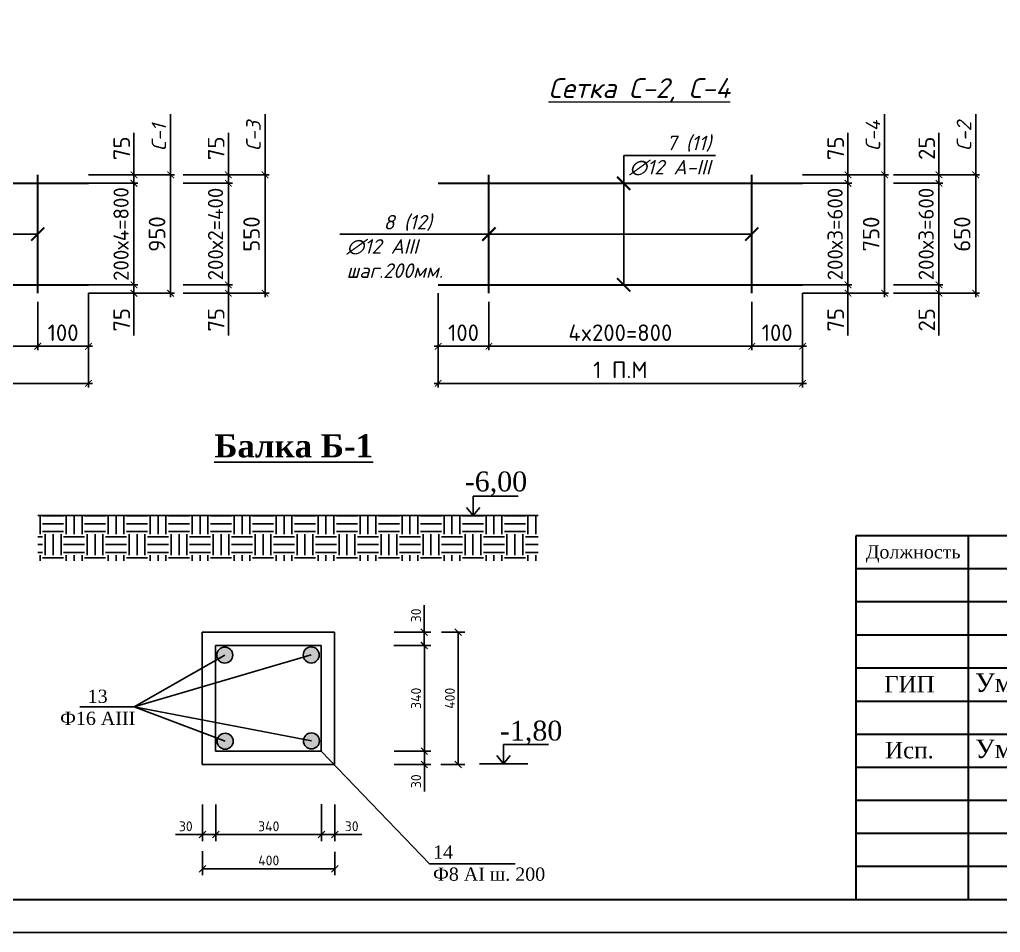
# Model space of a CAD drawing. Header units: millimetres. Extents: x 572274 to 2241483, y -888675 to -304135.
# Drawn here: x 1105288 to 1120126, y -645007 to -631195 of the extents above; entities that cross this region are included whole.
import ezdxf

# ---------------------------------------------------------------- set-up
doc = ezdxf.new("R2010")
doc.units = ezdxf.units.MM
for name, color, linetype, lineweight in [('Линия', 7, 'Continuous', 0), ('план', 7, 'Continuous', 40), ('Размер', 150, 'Continuous', 5), ('Размерные линии', 5, 'Continuous', 9)]:
    doc.layers.add(name, color=color, linetype=linetype, lineweight=lineweight)
doc.styles.add('GOST 2.304', font='CS_Gost2304.shx')
doc.styles.get("Standard").update_dxf_attribs({"font": 'isocpeur.ttf'})
doc.styles.add('TNRoman', font='timesbd.ttf')
doc.styles.add('WMF-Times New Roman0', font='times.ttf')
doc.styles.add('стиль1', font='isocpeui.ttf', dxfattribs={"height": 300})
doc.dimstyles.new('111', dxfattribs={"dimtxt": 150, "dimasz": 100, "dimexe": 100, "dimexo": 50, "dimgap": 50, "dimtad": 1, "dimdec": 0, "dimtxsty": 'Standard', "dimblk": 'OBLIQUE', "dimcen": 100, "dimadec": 0, "dimazin": 0, "dimtfac": 1, "dimtdec": 0, "dimtmove": 0, "dimatfit": 3, "dimldrblk": 'OBLIQUE', "dimfxl": 1.25, "dimarcsym": 0})
doc.dimstyles.new('Copy(2) of ISO-25', dxfattribs={"dimtxt": 300, "dimasz": 180, "dimexe": 60, "dimexo": 0, "dimgap": 80, "dimtad": 1, "dimtxsty": 'Standard', "dimblk": 'ARCHTICK', "dimcen": 150, "dimdle": 60, "dimazin": 0, "dimtfac": 1, "dimtmove": 0, "dimatfit": 3, "dimfxl": 60, "dimarcsym": 0})
doc.dimstyles.new('SPDS$7', dxfattribs={"dimtxt": 2.5, "dimasz": 1, "dimexe": 0.18, "dimexo": 0.0625, "dimtad": 1, "dimtoh": 1, "dimdec": 0, "dimrnd": 0.001, "dimzin": 0, "dimdsep": 46, "dimtxsty": 'GOST 2.304', "dimcen": 0.09, "dimadec": 0, "dimazin": 0, "dimtfac": 1, "dimtdec": 4, "dimtofl": 0, "dimtmove": 0, "dimatfit": 3, "dimldrblk": 'DOT', "dimfxl": 1, "dimtolj": 1, "dimtzin": 0, "dimarcsym": 0})

# ---------------------------------------------------------------- blocks, each defined once
blk = doc.blocks.new('12')
at = {"color": 5, "lineweight": 30}
for p, q in [((4038680, 3054550), (4038680, 3049050)), ((4038680, 3054550), (4038680, 3049050)), ((4038680, 3054550), (4038680, 3049050)), ((4057180, 3054550), (4038680, 3054550)), ((4057180, 3054550), (4038680, 3054550)), ((4057180, 3054550), (4038680, 3054550)), ((4040380, 3054550), (4040380, 3049050)), ((4040380, 3054550), (4040380, 3049050)), ((4045180, 3054050), (4038680, 3054050)), ((4045180, 3053550), (4038680, 3053550)), ((4057180, 3053050), (4038680, 3053050)), ((4045180, 3052550), (4038680, 3052550)), ((4038680, 3052050), (4057180, 3052050)), ((4038680, 3051550), (4045180, 3051550)), ((4038680, 3051050), (4045180, 3051050)), ((4038680, 3050550), (4057180, 3050550)), ((4038680, 3050050), (4045180, 3050050)), ((4038680, 3049550), (4045180, 3049550)), ((4038680, 3049050), (4057180, 3049050))]:
    blk.add_line(p, q, dxfattribs=at)
blk = doc.blocks.new('_ArchTick')
at = {"color": 0, "linetype": 'ByBlock', "const_width": 0.15}
blk.add_lwpolyline([(-0.5, -0.5), (0.5, 0.5)], dxfattribs=at)
blk = doc.blocks.new('*D366')
at = {"layer": 'Defpoints', "color": 0, "lineweight": 25, "transparency": 16777216}
for p in [(1101586, -635464), (1105562, -635464), (1105562, -636138)]:
    blk.add_point(p, dxfattribs=at)
at = {"layer": 'Размер', "color": 0, "lineweight": -2, "transparency": 16777216}
for p, q in [((1101586, -635464), (1101586, -636198)), ((1105562, -635464), (1105562, -636198)), ((1101526, -636138), (1105622, -636138))]:
    blk.add_line(p, q, dxfattribs=at)
at = {"layer": 'Размер', "color": 0, "lineweight": -2, "transparency": 16777216, "xscale": 100, "yscale": 100, "zscale": 100, "rotation": 180}
blk.add_blockref('_ArchTick', (1101586, -636138), dxfattribs=at)
at = {"layer": 'Размер', "color": 0, "lineweight": -2, "transparency": 16777216, "xscale": 100, "yscale": 100, "zscale": 100}
blk.add_blockref('_ArchTick', (1105562, -636138), dxfattribs=at)
at = {"layer": 'Размер', "color": 0, "transparency": 16777216, "insert": (1103574, -635933), "char_height": 250, "attachment_point": 5}
blk.add_mtext('4x200=800', dxfattribs=at)
blk = doc.blocks.new('*D367')
at = {"layer": 'Defpoints', "color": 0, "lineweight": 25, "transparency": 16777216}
for p in [(1106330, -635336), (1105562, -635464), (1106330, -636138)]:
    blk.add_point(p, dxfattribs=at)
at = {"layer": 'Размер', "color": 0, "lineweight": -2, "transparency": 16777216}
for p, q in [((1106330, -635336), (1106330, -636198)), ((1105562, -635464), (1105562, -636198)), ((1105502, -636138), (1106390, -636138))]:
    blk.add_line(p, q, dxfattribs=at)
at = {"layer": 'Размер', "color": 0, "lineweight": -2, "transparency": 16777216, "xscale": 100, "yscale": 100, "zscale": 100, "rotation": 180}
blk.add_blockref('_ArchTick', (1105562, -636138), dxfattribs=at)
at = {"layer": 'Размер', "color": 0, "lineweight": -2, "transparency": 16777216, "xscale": 100, "yscale": 100, "zscale": 100}
blk.add_blockref('_ArchTick', (1106330, -636138), dxfattribs=at)
at = {"layer": 'Размер', "color": 0, "transparency": 16777216, "insert": (1105946, -635933), "char_height": 250, "attachment_point": 5}
blk.add_mtext('100', dxfattribs=at)
blk = doc.blocks.new('*D368')
at = {"layer": 'Defpoints', "color": 0, "lineweight": 25, "transparency": 16777216}
for p in [(1100818, -636138), (1106330, -636138), (1106330, -636700)]:
    blk.add_point(p, dxfattribs=at)
at = {"layer": 'Размер', "color": 0, "lineweight": -2, "transparency": 16777216}
for p, q in [((1100818, -636138), (1100818, -636760)), ((1106330, -636138), (1106330, -636760)), ((1100758, -636700), (1106390, -636700))]:
    blk.add_line(p, q, dxfattribs=at)
at = {"layer": 'Размер', "color": 0, "lineweight": -2, "transparency": 16777216, "xscale": 100, "yscale": 100, "zscale": 100, "rotation": 180}
blk.add_blockref('_ArchTick', (1100818, -636700), dxfattribs=at)
at = {"layer": 'Размер', "color": 0, "lineweight": -2, "transparency": 16777216, "xscale": 100, "yscale": 100, "zscale": 100}
blk.add_blockref('_ArchTick', (1106330, -636700), dxfattribs=at)
at = {"layer": 'Размер', "color": 0, "transparency": 16777216, "insert": (1103574, -636495), "char_height": 250, "attachment_point": 5}
blk.add_mtext('1 П.М ', dxfattribs=at)
blk = doc.blocks.new('*D369')
at = {"layer": 'Defpoints', "color": 0, "lineweight": 25, "transparency": 16777216}
for p in [(1106330, -635208), (1106330, -635336), (1107018, -635208)]:
    blk.add_point(p, dxfattribs=at)
at = {"layer": 'Размер', "color": 0, "lineweight": -2, "transparency": 16777216}
for p, q in [((1107018, -635396), (1107018, -635148)), ((1106330, -635208), (1107078, -635208)), ((1106330, -635336), (1107078, -635336)), ((1107018, -635973), (1107018, -635336))]:
    blk.add_line(p, q, dxfattribs=at)
at = {"layer": 'Размер', "color": 0, "lineweight": -2, "transparency": 16777216, "xscale": 100, "yscale": 100, "zscale": 100}
for p, rotation in [((1107018, -635208), 90), ((1107018, -635336), 270)]:
    blk.add_blockref('_ArchTick', p, dxfattribs=dict(at, rotation=rotation))
at = {"layer": 'Размер', "color": 0, "transparency": 16777216, "insert": (1106833, -635738), "char_height": 250, "attachment_point": 5, "rotation": 90}
blk.add_mtext('75', dxfattribs=at)
blk = doc.blocks.new('*D370')
at = {"layer": 'Defpoints', "color": 0, "lineweight": 25, "transparency": 16777216}
for p in [(1106330, -633672), (1107018, -633672), (1106330, -635208)]:
    blk.add_point(p, dxfattribs=at)
at = {"layer": 'Размер', "color": 0, "lineweight": -2, "transparency": 16777216}
for p, q in [((1106330, -633672), (1107078, -633672)), ((1107018, -635268), (1107018, -633612)), ((1106330, -635208), (1107078, -635208))]:
    blk.add_line(p, q, dxfattribs=at)
at = {"layer": 'Размер', "color": 0, "lineweight": -2, "transparency": 16777216, "xscale": 100, "yscale": 100, "zscale": 100}
for p, rotation in [((1107018, -633672), 90), ((1107018, -635208), 270)]:
    blk.add_blockref('_ArchTick', p, dxfattribs=dict(at, rotation=rotation))
at = {"layer": 'Размер', "color": 0, "transparency": 16777216, "insert": (1106823, -634440), "char_height": 250, "attachment_point": 5, "rotation": 90}
blk.add_mtext('{\\H0.92x;200х4=800}', dxfattribs=at)
blk = doc.blocks.new('*D371')
at = {"layer": 'Defpoints', "color": 0, "lineweight": 25, "transparency": 16777216}
for p in [(1107018, -633544), (1107018, -635336), (1107572, -635336)]:
    blk.add_point(p, dxfattribs=at)
at = {"layer": 'Размер', "color": 0, "lineweight": -2, "transparency": 16777216}
for p, q in [((1107018, -633544), (1107632, -633544)), ((1107572, -633484), (1107572, -635396)), ((1107018, -635336), (1107632, -635336))]:
    blk.add_line(p, q, dxfattribs=at)
at = {"layer": 'Размер', "color": 0, "lineweight": -2, "transparency": 16777216, "xscale": 100, "yscale": 100, "zscale": 100}
for p, rotation in [((1107572, -633544), 90), ((1107572, -635336), 270)]:
    blk.add_blockref('_ArchTick', p, dxfattribs=dict(at, rotation=rotation))
at = {"layer": 'Размер', "color": 0, "transparency": 16777216, "insert": (1107367, -634440), "char_height": 250, "attachment_point": 5, "rotation": 90}
blk.add_mtext('950', dxfattribs=at)
blk = doc.blocks.new('*D414')
at = {"layer": 'Defpoints', "color": 0, "lineweight": 25, "transparency": 16777216}
for p in [(1106330, -633544), (1106330, -633672), (1107018, -633672)]:
    blk.add_point(p, dxfattribs=at)
at = {"layer": 'Размер', "color": 0, "lineweight": -2, "transparency": 16777216}
for p, q in [((1107018, -632907), (1107018, -633544)), ((1106330, -633544), (1107078, -633544)), ((1107018, -633484), (1107018, -633732)), ((1106330, -633672), (1107078, -633672))]:
    blk.add_line(p, q, dxfattribs=at)
at = {"layer": 'Размер', "color": 0, "lineweight": -2, "transparency": 16777216, "xscale": 100, "yscale": 100, "zscale": 100}
for p, rotation in [((1107018, -633544), 90), ((1107018, -633672), 270)]:
    blk.add_blockref('_ArchTick', p, dxfattribs=dict(at, rotation=rotation))
at = {"layer": 'Размер', "color": 0, "transparency": 16777216, "insert": (1106833, -633142), "char_height": 250, "attachment_point": 5, "rotation": 90}
blk.add_mtext('75', dxfattribs=at)
blk = doc.blocks.new('*D415')
at = {"layer": 'Defpoints', "color": 0, "lineweight": 25, "transparency": 16777216}
for p in [(1111620, -635336), (1112388, -635464), (1112388, -636138)]:
    blk.add_point(p, dxfattribs=at)
at = {"layer": 'Размер', "color": 0, "lineweight": -2, "transparency": 16777216}
for p, q in [((1111620, -635336), (1111620, -636198)), ((1112388, -635464), (1112388, -636198)), ((1111560, -636138), (1112448, -636138))]:
    blk.add_line(p, q, dxfattribs=at)
at = {"layer": 'Размер', "color": 0, "lineweight": -2, "transparency": 16777216, "xscale": 100, "yscale": 100, "zscale": 100, "rotation": 180}
blk.add_blockref('_ArchTick', (1111620, -636138), dxfattribs=at)
at = {"layer": 'Размер', "color": 0, "lineweight": -2, "transparency": 16777216, "xscale": 100, "yscale": 100, "zscale": 100}
blk.add_blockref('_ArchTick', (1112388, -636138), dxfattribs=at)
at = {"layer": 'Размер', "color": 0, "transparency": 16777216, "insert": (1112004, -635933), "char_height": 250, "attachment_point": 5}
blk.add_mtext('100', dxfattribs=at)
blk = doc.blocks.new('*D416')
at = {"layer": 'Defpoints', "color": 0, "lineweight": 25, "transparency": 16777216}
for p in [(1112388, -635464), (1116365, -635464), (1116365, -636138)]:
    blk.add_point(p, dxfattribs=at)
at = {"layer": 'Размер', "color": 0, "lineweight": -2, "transparency": 16777216}
for p, q in [((1112388, -635464), (1112388, -636198)), ((1116365, -635464), (1116365, -636198)), ((1112328, -636138), (1116425, -636138))]:
    blk.add_line(p, q, dxfattribs=at)
at = {"layer": 'Размер', "color": 0, "lineweight": -2, "transparency": 16777216, "xscale": 100, "yscale": 100, "zscale": 100, "rotation": 180}
blk.add_blockref('_ArchTick', (1112388, -636138), dxfattribs=at)
at = {"layer": 'Размер', "color": 0, "lineweight": -2, "transparency": 16777216, "xscale": 100, "yscale": 100, "zscale": 100}
blk.add_blockref('_ArchTick', (1116365, -636138), dxfattribs=at)
at = {"layer": 'Размер', "color": 0, "transparency": 16777216, "insert": (1114376, -635933), "char_height": 250, "attachment_point": 5}
blk.add_mtext('4x200=800', dxfattribs=at)
blk = doc.blocks.new('*D417')
at = {"layer": 'Defpoints', "color": 0, "lineweight": 25, "transparency": 16777216}
for p in [(1111620, -636138), (1117133, -636138), (1117133, -636700)]:
    blk.add_point(p, dxfattribs=at)
at = {"layer": 'Размер', "color": 0, "lineweight": -2, "transparency": 16777216}
for p, q in [((1111620, -636138), (1111620, -636760)), ((1117133, -636138), (1117133, -636760)), ((1111560, -636700), (1117193, -636700))]:
    blk.add_line(p, q, dxfattribs=at)
at = {"layer": 'Размер', "color": 0, "lineweight": -2, "transparency": 16777216, "xscale": 100, "yscale": 100, "zscale": 100, "rotation": 180}
blk.add_blockref('_ArchTick', (1111620, -636700), dxfattribs=at)
at = {"layer": 'Размер', "color": 0, "lineweight": -2, "transparency": 16777216, "xscale": 100, "yscale": 100, "zscale": 100}
blk.add_blockref('_ArchTick', (1117133, -636700), dxfattribs=at)
at = {"layer": 'Размер', "color": 0, "transparency": 16777216, "insert": (1114376, -636495), "char_height": 250, "attachment_point": 5}
blk.add_mtext('1 П.М ', dxfattribs=at)
blk = doc.blocks.new('*D418')
at = {"layer": 'Defpoints', "color": 0, "lineweight": 25, "transparency": 16777216}
for p in [(1117133, -635208), (1117133, -635336), (1117820, -635208)]:
    blk.add_point(p, dxfattribs=at)
at = {"layer": 'Размер', "color": 0, "lineweight": -2, "transparency": 16777216}
for p, q in [((1117820, -635396), (1117820, -635148)), ((1117133, -635208), (1117880, -635208)), ((1117133, -635336), (1117880, -635336)), ((1117820, -635973), (1117820, -635336))]:
    blk.add_line(p, q, dxfattribs=at)
at = {"layer": 'Размер', "color": 0, "lineweight": -2, "transparency": 16777216, "xscale": 100, "yscale": 100, "zscale": 100}
for p, rotation in [((1117820, -635208), 90), ((1117820, -635336), 270)]:
    blk.add_blockref('_ArchTick', p, dxfattribs=dict(at, rotation=rotation))
at = {"layer": 'Размер', "color": 0, "transparency": 16777216, "insert": (1117635, -635738), "char_height": 250, "attachment_point": 5, "rotation": 90}
blk.add_mtext('75', dxfattribs=at)
blk = doc.blocks.new('*D419')
at = {"layer": 'Defpoints', "color": 0, "lineweight": 25, "transparency": 16777216}
for p in [(1117261, -633672), (1117820, -633672), (1117261, -635208)]:
    blk.add_point(p, dxfattribs=at)
at = {"layer": 'Размер', "color": 0, "lineweight": -2, "transparency": 16777216}
for p, q in [((1117261, -633672), (1117880, -633672)), ((1117820, -635268), (1117820, -633612)), ((1117261, -635208), (1117880, -635208))]:
    blk.add_line(p, q, dxfattribs=at)
at = {"layer": 'Размер', "color": 0, "lineweight": -2, "transparency": 16777216, "xscale": 100, "yscale": 100, "zscale": 100}
for p, rotation in [((1117820, -633672), 90), ((1117820, -635208), 270)]:
    blk.add_blockref('_ArchTick', p, dxfattribs=dict(at, rotation=rotation))
at = {"layer": 'Размер', "color": 0, "transparency": 16777216, "insert": (1117625, -634440), "char_height": 250, "attachment_point": 5, "rotation": 90}
blk.add_mtext('{\\H0.92x;200х3=600}', dxfattribs=at)
blk = doc.blocks.new('*D420')
at = {"layer": 'Defpoints', "color": 0, "lineweight": 25, "transparency": 16777216}
for p in [(1117820, -633544), (1117820, -635336), (1118375, -635336)]:
    blk.add_point(p, dxfattribs=at)
at = {"layer": 'Размер', "color": 0, "lineweight": -2, "transparency": 16777216}
for p, q in [((1117820, -633544), (1118435, -633544)), ((1118375, -633484), (1118375, -635396)), ((1117820, -635336), (1118435, -635336))]:
    blk.add_line(p, q, dxfattribs=at)
at = {"layer": 'Размер', "color": 0, "lineweight": -2, "transparency": 16777216, "xscale": 100, "yscale": 100, "zscale": 100}
for p, rotation in [((1118375, -633544), 90), ((1118375, -635336), 270)]:
    blk.add_blockref('_ArchTick', p, dxfattribs=dict(at, rotation=rotation))
at = {"layer": 'Размер', "color": 0, "transparency": 16777216, "insert": (1118170, -634440), "char_height": 250, "attachment_point": 5, "rotation": 90}
blk.add_mtext('750', dxfattribs=at)
blk = doc.blocks.new('*D421')
at = {"layer": 'Defpoints', "color": 0, "lineweight": 25, "transparency": 16777216}
for p in [(1117133, -633544), (1117133, -633672), (1117820, -633672)]:
    blk.add_point(p, dxfattribs=at)
at = {"layer": 'Размер', "color": 0, "lineweight": -2, "transparency": 16777216}
for p, q in [((1117820, -632907), (1117820, -633544)), ((1117133, -633544), (1117880, -633544)), ((1117820, -633484), (1117820, -633732)), ((1117133, -633672), (1117880, -633672))]:
    blk.add_line(p, q, dxfattribs=at)
at = {"layer": 'Размер', "color": 0, "lineweight": -2, "transparency": 16777216, "xscale": 100, "yscale": 100, "zscale": 100}
for p, rotation in [((1117820, -633544), 90), ((1117820, -633672), 270)]:
    blk.add_blockref('_ArchTick', p, dxfattribs=dict(at, rotation=rotation))
at = {"layer": 'Размер', "color": 0, "transparency": 16777216, "insert": (1117635, -633142), "char_height": 250, "attachment_point": 5, "rotation": 90}
blk.add_mtext('75', dxfattribs=at)
blk = doc.blocks.new('*D436')
at = {"layer": 'Defpoints', "color": 0, "lineweight": 25, "transparency": 16777216}
for p in [(1117133, -635336), (1116365, -635464), (1116365, -636138)]:
    blk.add_point(p, dxfattribs=at)
at = {"layer": 'Размер', "color": 0, "lineweight": -2, "transparency": 16777216}
for p, q in [((1117133, -635336), (1117133, -636198)), ((1116365, -635464), (1116365, -636198)), ((1117193, -636138), (1116305, -636138))]:
    blk.add_line(p, q, dxfattribs=at)
at = {"layer": 'Размер', "color": 0, "lineweight": -2, "transparency": 16777216, "xscale": 100, "yscale": 100, "zscale": 100, "rotation": 180}
blk.add_blockref('_ArchTick', (1116365, -636138), dxfattribs=at)
at = {"layer": 'Размер', "color": 0, "lineweight": -2, "transparency": 16777216, "xscale": 100, "yscale": 100, "zscale": 100}
blk.add_blockref('_ArchTick', (1117133, -636138), dxfattribs=at)
at = {"layer": 'Размер', "color": 0, "transparency": 16777216, "insert": (1116749, -635933), "char_height": 250, "attachment_point": 5}
blk.add_mtext('100', dxfattribs=at)
blk = doc.blocks.new('*D953')
at = {"layer": 'Defpoints', "color": 0, "lineweight": 25, "transparency": 16777216}
for p in [(1107760, -635208), (1107760, -635336), (1108447, -635208)]:
    blk.add_point(p, dxfattribs=at)
at = {"layer": 'Размер', "color": 0, "lineweight": -2, "transparency": 16777216}
for p, q in [((1108447, -635396), (1108447, -635148)), ((1107760, -635208), (1108507, -635208)), ((1107760, -635336), (1108507, -635336)), ((1108447, -635973), (1108447, -635336))]:
    blk.add_line(p, q, dxfattribs=at)
at = {"layer": 'Размер', "color": 0, "lineweight": -2, "transparency": 16777216, "xscale": 100, "yscale": 100, "zscale": 100}
for p, rotation in [((1108447, -635208), 90), ((1108447, -635336), 270)]:
    blk.add_blockref('_ArchTick', p, dxfattribs=dict(at, rotation=rotation))
at = {"layer": 'Размер', "color": 0, "transparency": 16777216, "insert": (1108262, -635738), "char_height": 250, "attachment_point": 5, "rotation": 90}
blk.add_mtext('75', dxfattribs=at)
blk = doc.blocks.new('*D954')
at = {"layer": 'Defpoints', "color": 0, "lineweight": 25, "transparency": 16777216}
for p in [(1107760, -633672), (1108447, -633672), (1107760, -635208)]:
    blk.add_point(p, dxfattribs=at)
at = {"layer": 'Размер', "color": 0, "lineweight": -2, "transparency": 16777216}
for p, q in [((1107760, -633672), (1108507, -633672)), ((1108447, -635268), (1108447, -633612)), ((1107760, -635208), (1108507, -635208))]:
    blk.add_line(p, q, dxfattribs=at)
at = {"layer": 'Размер', "color": 0, "lineweight": -2, "transparency": 16777216, "xscale": 100, "yscale": 100, "zscale": 100}
for p, rotation in [((1108447, -633672), 90), ((1108447, -635208), 270)]:
    blk.add_blockref('_ArchTick', p, dxfattribs=dict(at, rotation=rotation))
at = {"layer": 'Размер', "color": 0, "transparency": 16777216, "insert": (1108252, -634440), "char_height": 250, "attachment_point": 5, "rotation": 90}
blk.add_mtext('{\\H0.92x;200х2=400}', dxfattribs=at)
blk = doc.blocks.new('*D955')
at = {"layer": 'Defpoints', "color": 0, "lineweight": 25, "transparency": 16777216}
for p in [(1108447, -633544), (1108447, -635336), (1109002, -635336)]:
    blk.add_point(p, dxfattribs=at)
at = {"layer": 'Размер', "color": 0, "lineweight": -2, "transparency": 16777216}
for p, q in [((1108447, -633544), (1109062, -633544)), ((1109002, -633484), (1109002, -635396)), ((1108447, -635336), (1109062, -635336))]:
    blk.add_line(p, q, dxfattribs=at)
at = {"layer": 'Размер', "color": 0, "lineweight": -2, "transparency": 16777216, "xscale": 100, "yscale": 100, "zscale": 100}
for p, rotation in [((1109002, -633544), 90), ((1109002, -635336), 270)]:
    blk.add_blockref('_ArchTick', p, dxfattribs=dict(at, rotation=rotation))
at = {"layer": 'Размер', "color": 0, "transparency": 16777216, "insert": (1108797, -634440), "char_height": 250, "attachment_point": 5, "rotation": 90}
blk.add_mtext('550', dxfattribs=at)
blk = doc.blocks.new('*D956')
at = {"layer": 'Defpoints', "color": 0, "lineweight": 25, "transparency": 16777216}
for p in [(1107760, -633544), (1107760, -633672), (1108447, -633672)]:
    blk.add_point(p, dxfattribs=at)
at = {"layer": 'Размер', "color": 0, "lineweight": -2, "transparency": 16777216}
for p, q in [((1108447, -632907), (1108447, -633544)), ((1107760, -633544), (1108507, -633544)), ((1108447, -633484), (1108447, -633732)), ((1107760, -633672), (1108507, -633672))]:
    blk.add_line(p, q, dxfattribs=at)
at = {"layer": 'Размер', "color": 0, "lineweight": -2, "transparency": 16777216, "xscale": 100, "yscale": 100, "zscale": 100}
for p, rotation in [((1108447, -633544), 90), ((1108447, -633672), 270)]:
    blk.add_blockref('_ArchTick', p, dxfattribs=dict(at, rotation=rotation))
at = {"layer": 'Размер', "color": 0, "transparency": 16777216, "insert": (1108262, -633142), "char_height": 250, "attachment_point": 5, "rotation": 90}
blk.add_mtext('75', dxfattribs=at)
blk = doc.blocks.new('*D963')
at = {"layer": 'Defpoints', "color": 0, "lineweight": 25, "transparency": 16777216}
for p in [(1118510, -635208), (1118510, -635336), (1119197, -635208)]:
    blk.add_point(p, dxfattribs=at)
at = {"layer": 'Размер', "color": 0, "lineweight": -2, "transparency": 16777216}
for p, q in [((1119197, -635396), (1119197, -635148)), ((1118510, -635208), (1119257, -635208)), ((1118510, -635336), (1119257, -635336)), ((1119197, -635973), (1119197, -635336))]:
    blk.add_line(p, q, dxfattribs=at)
at = {"layer": 'Размер', "color": 0, "lineweight": -2, "transparency": 16777216, "xscale": 100, "yscale": 100, "zscale": 100}
for p, rotation in [((1119197, -635208), 90), ((1119197, -635336), 270)]:
    blk.add_blockref('_ArchTick', p, dxfattribs=dict(at, rotation=rotation))
at = {"layer": 'Размер', "color": 0, "transparency": 16777216, "insert": (1119012, -635738), "char_height": 250, "attachment_point": 5, "rotation": 90}
blk.add_mtext('25', dxfattribs=at)
blk = doc.blocks.new('*D964')
at = {"layer": 'Defpoints', "color": 0, "lineweight": 25, "transparency": 16777216}
for p in [(1118638, -633672), (1119197, -633672), (1118638, -635208)]:
    blk.add_point(p, dxfattribs=at)
at = {"layer": 'Размер', "color": 0, "lineweight": -2, "transparency": 16777216}
for p, q in [((1118638, -633672), (1119257, -633672)), ((1119197, -635268), (1119197, -633612)), ((1118638, -635208), (1119257, -635208))]:
    blk.add_line(p, q, dxfattribs=at)
at = {"layer": 'Размер', "color": 0, "lineweight": -2, "transparency": 16777216, "xscale": 100, "yscale": 100, "zscale": 100}
for p, rotation in [((1119197, -633672), 90), ((1119197, -635208), 270)]:
    blk.add_blockref('_ArchTick', p, dxfattribs=dict(at, rotation=rotation))
at = {"layer": 'Размер', "color": 0, "transparency": 16777216, "insert": (1119002, -634440), "char_height": 250, "attachment_point": 5, "rotation": 90}
blk.add_mtext('{\\H0.92x;200х3=600}', dxfattribs=at)
blk = doc.blocks.new('*D965')
at = {"layer": 'Defpoints', "color": 0, "lineweight": 25, "transparency": 16777216}
for p in [(1119197, -633544), (1119197, -635336), (1119752, -635336)]:
    blk.add_point(p, dxfattribs=at)
at = {"layer": 'Размер', "color": 0, "lineweight": -2, "transparency": 16777216}
for p, q in [((1119197, -633544), (1119812, -633544)), ((1119752, -633484), (1119752, -635396)), ((1119197, -635336), (1119812, -635336))]:
    blk.add_line(p, q, dxfattribs=at)
at = {"layer": 'Размер', "color": 0, "lineweight": -2, "transparency": 16777216, "xscale": 100, "yscale": 100, "zscale": 100}
for p, rotation in [((1119752, -633544), 90), ((1119752, -635336), 270)]:
    blk.add_blockref('_ArchTick', p, dxfattribs=dict(at, rotation=rotation))
at = {"layer": 'Размер', "color": 0, "transparency": 16777216, "insert": (1119547, -634440), "char_height": 250, "attachment_point": 5, "rotation": 90}
blk.add_mtext('650', dxfattribs=at)
blk = doc.blocks.new('*D966')
at = {"layer": 'Defpoints', "color": 0, "lineweight": 25, "transparency": 16777216}
for p in [(1118510, -633544), (1118510, -633672), (1119197, -633672)]:
    blk.add_point(p, dxfattribs=at)
at = {"layer": 'Размер', "color": 0, "lineweight": -2, "transparency": 16777216}
for p, q in [((1119197, -632907), (1119197, -633544)), ((1118510, -633544), (1119257, -633544)), ((1119197, -633484), (1119197, -633732)), ((1118510, -633672), (1119257, -633672))]:
    blk.add_line(p, q, dxfattribs=at)
at = {"layer": 'Размер', "color": 0, "lineweight": -2, "transparency": 16777216, "xscale": 100, "yscale": 100, "zscale": 100}
for p, rotation in [((1119197, -633544), 90), ((1119197, -633672), 270)]:
    blk.add_blockref('_ArchTick', p, dxfattribs=dict(at, rotation=rotation))
at = {"layer": 'Размер', "color": 0, "transparency": 16777216, "insert": (1119012, -633142), "char_height": 250, "attachment_point": 5, "rotation": 90}
blk.add_mtext('25', dxfattribs=at)
blk = doc.blocks.new('_Oblique')
at = {"color": 0, "linetype": 'ByBlock', "lineweight": -2}
blk.add_line((-0.5, -0.5), (0.5, 0.5), dxfattribs=at)
blk = doc.blocks.new('*D1166')
at = {"color": 0, "lineweight": -2, "transparency": 16777216}
for p, q in [((1111673, -640465), (1112022, -640465)), ((1111922, -640465), (1111922, -642465)), ((1111662, -642465), (1112022, -642465))]:
    blk.add_line(p, q, dxfattribs=at)
at = {"layer": 'Defpoints', "color": 0, "lineweight": 25, "transparency": 16777216}
for p in [(1111623, -640465), (1111612, -642465), (1111922, -642465)]:
    blk.add_point(p, dxfattribs=at)
at = {"color": 0, "lineweight": -2, "transparency": 16777216, "xscale": 100, "yscale": 100, "zscale": 100}
for p, rotation in [((1111922, -640465), 90), ((1111922, -642465), 270)]:
    blk.add_blockref('_Oblique', p, dxfattribs=dict(at, rotation=rotation))
at = {"color": 0, "transparency": 16777216, "insert": (1111797, -641465), "char_height": 150, "attachment_point": 5, "rotation": 90}
blk.add_mtext('400', dxfattribs=at)
blk = doc.blocks.new('*D1167')
at = {"color": 0, "lineweight": -2, "transparency": 16777216}
for p, q in [((1111036, -640665), (1111511, -640665)), ((1111411, -640665), (1111411, -642265)), ((1111025, -642265), (1111511, -642265))]:
    blk.add_line(p, q, dxfattribs=at)
at = {"layer": 'Defpoints', "color": 0, "lineweight": 25, "transparency": 16777216}
for p in [(1110986, -640665), (1110975, -642265), (1111411, -642265)]:
    blk.add_point(p, dxfattribs=at)
at = {"color": 0, "lineweight": -2, "transparency": 16777216, "xscale": 100, "yscale": 100, "zscale": 100}
for p, rotation in [((1111411, -640665), 90), ((1111411, -642265), 270)]:
    blk.add_blockref('_Oblique', p, dxfattribs=dict(at, rotation=rotation))
at = {"color": 0, "transparency": 16777216, "insert": (1111286, -641465), "char_height": 150, "attachment_point": 5, "rotation": 90}
blk.add_mtext('340', dxfattribs=at)
blk = doc.blocks.new('*D1168')
at = {"color": 0, "lineweight": -2, "transparency": 16777216}
for p, q in [((1110957, -642265), (1111511, -642265)), ((1111411, -642265), (1111411, -642465)), ((1110957, -642465), (1111511, -642465)), ((1111411, -642465), (1111411, -642875))]:
    blk.add_line(p, q, dxfattribs=at)
at = {"layer": 'Defpoints', "color": 0, "lineweight": 25, "transparency": 16777216}
for p in [(1110907, -642265), (1110907, -642465), (1111411, -642465)]:
    blk.add_point(p, dxfattribs=at)
at = {"color": 0, "lineweight": -2, "transparency": 16777216, "xscale": 100, "yscale": 100, "zscale": 100}
for p, rotation in [((1111411, -642265), 90), ((1111411, -642465), 270)]:
    blk.add_blockref('_Oblique', p, dxfattribs=dict(at, rotation=rotation))
at = {"color": 0, "transparency": 16777216, "insert": (1111286, -642720), "char_height": 150, "attachment_point": 5, "rotation": 90}
blk.add_mtext('30', dxfattribs=at)
blk = doc.blocks.new('*D1169')
at = {"color": 0, "lineweight": -2, "transparency": 16777216}
for p, q in [((1111410, -640465), (1111410, -640055)), ((1110957, -640465), (1111510, -640465)), ((1111410, -640665), (1111410, -640465)), ((1110949, -640665), (1111510, -640665))]:
    blk.add_line(p, q, dxfattribs=at)
at = {"layer": 'Defpoints', "color": 0, "lineweight": 25, "transparency": 16777216}
for p in [(1110907, -640465), (1111410, -640465), (1110899, -640665)]:
    blk.add_point(p, dxfattribs=at)
at = {"color": 0, "lineweight": -2, "transparency": 16777216, "xscale": 100, "yscale": 100, "zscale": 100}
for p, rotation in [((1111410, -640465), 90), ((1111410, -640665), 270)]:
    blk.add_blockref('_Oblique', p, dxfattribs=dict(at, rotation=rotation))
at = {"color": 0, "transparency": 16777216, "insert": (1111285, -640210), "char_height": 150, "attachment_point": 5, "rotation": 90}
blk.add_mtext('30', dxfattribs=at)
blk = doc.blocks.new('*D1170')
at = {"color": 0, "lineweight": -2, "transparency": 16777216}
for p, q in [((1108057, -643778), (1108057, -644144)), ((1110057, -643789), (1110057, -644144)), ((1110057, -644044), (1108057, -644044))]:
    blk.add_line(p, q, dxfattribs=at)
at = {"layer": 'Defpoints', "color": 0, "lineweight": 25, "transparency": 16777216}
for p in [(1108057, -643728), (1110057, -643739), (1108057, -644044)]:
    blk.add_point(p, dxfattribs=at)
at = {"color": 0, "lineweight": -2, "transparency": 16777216, "xscale": 100, "yscale": 100, "zscale": 100, "rotation": 180}
blk.add_blockref('_Oblique', (1108057, -644044), dxfattribs=at)
at = {"color": 0, "lineweight": -2, "transparency": 16777216, "xscale": 100, "yscale": 100, "zscale": 100}
blk.add_blockref('_Oblique', (1110057, -644044), dxfattribs=at)
at = {"color": 0, "transparency": 16777216, "insert": (1109057, -643919), "char_height": 150, "attachment_point": 5}
blk.add_mtext('400', dxfattribs=at)
blk = doc.blocks.new('*D1171')
at = {"color": 0, "lineweight": -2, "transparency": 16777216}
for p, q in [((1108257, -643141), (1108257, -643627)), ((1109857, -643152), (1109857, -643627)), ((1109857, -643527), (1108257, -643527))]:
    blk.add_line(p, q, dxfattribs=at)
at = {"layer": 'Defpoints', "color": 0, "lineweight": 25, "transparency": 16777216}
for p in [(1108257, -643091), (1109857, -643102), (1108257, -643527)]:
    blk.add_point(p, dxfattribs=at)
at = {"color": 0, "lineweight": -2, "transparency": 16777216, "xscale": 100, "yscale": 100, "zscale": 100, "rotation": 180}
blk.add_blockref('_Oblique', (1108257, -643527), dxfattribs=at)
at = {"color": 0, "lineweight": -2, "transparency": 16777216, "xscale": 100, "yscale": 100, "zscale": 100}
blk.add_blockref('_Oblique', (1109857, -643527), dxfattribs=at)
at = {"color": 0, "transparency": 16777216, "insert": (1109057, -643402), "char_height": 150, "attachment_point": 5}
blk.add_mtext('340', dxfattribs=at)
blk = doc.blocks.new('*D1172')
at = {"color": 0, "lineweight": -2, "transparency": 16777216}
for p, q in [((1108057, -643073), (1108057, -643627)), ((1108257, -643073), (1108257, -643627)), ((1108057, -643527), (1107647, -643527)), ((1108257, -643527), (1108057, -643527))]:
    blk.add_line(p, q, dxfattribs=at)
at = {"layer": 'Defpoints', "color": 0, "lineweight": 25, "transparency": 16777216}
for p in [(1108057, -643023), (1108257, -643023), (1108057, -643527)]:
    blk.add_point(p, dxfattribs=at)
at = {"color": 0, "lineweight": -2, "transparency": 16777216, "xscale": 100, "yscale": 100, "zscale": 100, "rotation": 180}
blk.add_blockref('_Oblique', (1108057, -643527), dxfattribs=at)
at = {"color": 0, "lineweight": -2, "transparency": 16777216, "xscale": 100, "yscale": 100, "zscale": 100}
blk.add_blockref('_Oblique', (1108257, -643527), dxfattribs=at)
at = {"color": 0, "transparency": 16777216, "insert": (1107802, -643402), "char_height": 150, "attachment_point": 5}
blk.add_mtext('30', dxfattribs=at)
blk = doc.blocks.new('*D1173')
at = {"color": 0, "lineweight": -2, "transparency": 16777216}
for p, q in [((1109857, -643065), (1109857, -643626)), ((1110057, -643073), (1110057, -643626)), ((1109857, -643526), (1110057, -643526)), ((1110057, -643526), (1110467, -643526))]:
    blk.add_line(p, q, dxfattribs=at)
at = {"layer": 'Defpoints', "color": 0, "lineweight": 25, "transparency": 16777216}
for p in [(1109857, -643015), (1110057, -643023), (1110057, -643526)]:
    blk.add_point(p, dxfattribs=at)
at = {"color": 0, "lineweight": -2, "transparency": 16777216, "xscale": 100, "yscale": 100, "zscale": 100, "rotation": 180}
blk.add_blockref('_Oblique', (1109857, -643526), dxfattribs=at)
at = {"color": 0, "lineweight": -2, "transparency": 16777216, "xscale": 100, "yscale": 100, "zscale": 100}
blk.add_blockref('_Oblique', (1110057, -643526), dxfattribs=at)
at = {"color": 0, "transparency": 16777216, "insert": (1110312, -643401), "char_height": 150, "attachment_point": 5}
blk.add_mtext('30', dxfattribs=at)

msp = doc.modelspace()

# ---------------------------------------------------------------- hatches: boundary and pattern name
h = msp.add_hatch()
h.set_pattern_fill('EARTH', color=256, scale=50, style=0)
h.set_pattern_definition([(0, (-1433411.03, -625289.47), (317.5, 317.5), [317.5, -317.5]), (0, (-1433411.03, -625170.4), (317.5, 317.5), [317.5, -317.5]), (0, (-1433411.03, -625051.34), (317.5, 317.5), [317.5, -317.5]), (90, (-1433371.34, -625011.65), (-317.5, 317.5), [317.5, -317.5]), (90, (-1433252.28, -625011.65), (-317.5, 317.5), [317.5, -317.5]), (90, (-1433133.2, -625011.65), (-317.5, 317.5), [317.5, -317.5])])
h.paths.add_polyline_path([(1113133.745, -638699.413), (1105565.408, -638699.413), (1105565.408, -639385.696), (1113133.745, -639385.696)])
h = msp.add_hatch(color=178)
h.set_gradient(color1=(0, 0, 10), color2=(0, 0, 0), one_color=1)
h.paths.add_polyline_path([(1108270.272, -640811.347, 1), (1108513.476, -640811.347, 1)])
h = msp.add_hatch(color=178)
h.set_gradient(color1=(0, 0, 10), color2=(0, 0, 0), one_color=1)
h.paths.add_polyline_path([(1109577.99, -640809.401, 1), (1109821.194, -640809.401, 1)])
h = msp.add_hatch(color=178)
h.set_gradient(color1=(0, 0, 10), color2=(0, 0, 0), one_color=1)
h.paths.add_polyline_path([(1108519.411, -642114.688, 1), (1108276.207, -642114.688, 1)])
h = msp.add_hatch(color=178)
h.set_gradient(color1=(0, 0, 10), color2=(0, 0, 0), one_color=1)
h.paths.add_polyline_path([(1109581.345, -642109.671, 1), (1109824.549, -642109.671, 1)])

# ---------------------------------------------------------------- linework, layer by layer
at = {"lineweight": 25}
for p, q in [((1107572.416, -633484.299), (1107572.416, -632625.326)), ((1109002.123, -633484.299), (1109002.123, -632625.326)), ((1118374.659, -633484.299), (1118374.659, -632625.326)), ((1119752.123, -633484.299), (1119752.123, -632625.326)), ((1112609.54, -642455.695), (1112245.359, -642455.695)), ((1112609.54, -642455.695), (1112975.359, -642455.695))]:
    msp.add_line(p, q, dxfattribs=at)
for p, q in [((1112151.56, -638699.413), (1112151.56, -638406.372)), ((1112151.56, -638406.372), (1112829.097, -638406.372)), ((1112151.56, -638699.413), (1112047.663, -638576.735)), ((1112151.56, -638699.413), (1112251.059, -638576.735)), ((1113133.745, -638699.413), (1105565.408, -638699.413)), ((1108050, -642465.326), (1108050, -640465.326)), ((1108050, -640465.326), (1110050, -640465.326)), ((1110050, -640465.326), (1110050, -642465.326)), ((1108250, -642265.326), (1108250, -640665.326)), ((1108250, -640665.326), (1109850, -640665.326)), ((1109850, -640665.326), (1109850, -642265.326)), ((1109699.592, -640809.401), (1107018.995, -641592.281)), ((1107018.995, -641592.281), (1108391.874, -640811.347)), ((1107018.995, -641592.281), (1106200.885, -641592.281)), ((1109702.947, -642109.671), (1107018.995, -641592.281)), ((1107018.995, -641592.281), (1108397.809, -642114.688)), ((1112609.54, -642455.695), (1112609.54, -642162.654)), ((1112609.54, -642162.654), (1113287.076, -642162.654)), ((1109850, -642265.326), (1108250, -642265.326)), ((1109850, -642265.326), (1111489.189, -643967.987)), ((1112609.54, -642455.695), (1112505.642, -642333.017)), ((1112609.54, -642455.695), (1112709.039, -642333.017)), ((1110050, -642465.326), (1108050, -642465.326)), ((1111489.189, -643967.987), (1112785.592, -643967.987))]:
    msp.add_line(p, q)
at = {"lineweight": 25, "ltscale": 100}
msp.add_lwpolyline([(1094937.102, -645007.415), (1136937.102, -645007.415), (1136937.102, -615307.415), (1094937.102, -615307.415)], close=True, dxfattribs=at)
at = {"color": 1, "lineweight": 30}
msp.add_lwpolyline([(1096937.102, -644507.415), (1136437.102, -644507.415), (1136437.102, -615807.415), (1096937.102, -615807.415)], close=True, dxfattribs=at)
for centre in [(1108391.874, -640811.347), (1109699.592, -640809.401), (1108397.809, -642114.688), (1109702.947, -642109.671)]:
    msp.add_circle(centre, 121.602)
at = {"layer": 'план', "lineweight": 30, "ltscale": 100}
for p, q in [((1105562.293, -635336.299), (1105562.293, -633544.299)), ((1105562.293, -635336.299), (1105562.293, -633544.299)), ((1112388.252, -635336.299), (1112388.252, -633544.299)), ((1116364.536, -635336.299), (1116364.536, -633544.299)), ((1116364.536, -635336.299), (1116364.536, -633544.299)), ((1100818.008, -633672.299), (1106330.293, -633672.299)), ((1111620.252, -633672.299), (1117132.536, -633672.299)), ((1100818.008, -635208.299), (1106330.293, -635208.299)), ((1111620.252, -635208.299), (1117132.536, -635208.299))]:
    msp.add_line(p, q, dxfattribs=at)

# ---------------------------------------------------------------- block references
msp.add_blockref('12', (-2920742.898, -3693557.772))

# ---------------------------------------------------------------- texts
at = {"style": 'TNRoman'}
for s, insert, char_height, width, attachment_point in [('{\\LБалка Б\\fTimes New Roman|b1|i0|c161|p18;-1}', (1108233.922, -637470.027), 350, 3977.49541, 1), ('{\\fTimes New Roman|b0|i0|c204|p18;-6,00}', (1112022.573, -638033.546), 300, 1102.76442, 1), ('{\\fTimes New Roman|b0|i0|c204|p18;13\\PФ16 АIII}', (1106469.007, -641334.504), 200, 1102.76442, 2), ('{\\fTimes New Roman|b0|i0|c204|p18; -1,80}', (1112441.085, -641804.316), 300, 1102.76442, 1), ('{\\fTimes New Roman|b0|i0|c204|p18;14\\PФ8 АI ш. 200}', (1111543.048, -643692.66), 200, 1710.76723, 1)]:
    msp.add_mtext(s, dxfattribs=dict(at, insert=insert, char_height=char_height, width=width, attachment_point=attachment_point))
at = {"color": 1, "linetype": 'ByBlock', "ltscale": 30, "insert": (1118806.62, -639282.04), "char_height": 200, "width": 2025.66353, "attachment_point": 5}
msp.add_mtext('{\\fTimes New Roman|b0|i0|c204|p18;\\C256;Должность}', dxfattribs=at)
at = {"linetype": 'ByBlock', "ltscale": 30, "char_height": 250, "width": 1730.06259, "attachment_point": 5}
for s, insert in [('{\\fTimes New Roman|b0|i0|c204|p18;ГИП}', (1118749.639, -641252.04)), ('{\\fTimes New Roman|b0|i0|c204|p18;Исп.}', (1118749.639, -642252.04))]:
    msp.add_mtext(s, dxfattribs=dict(at, insert=insert))
at = {"color": 0, "char_height": 280, "width": 2199.70893, "attachment_point": 1, "style": 'WMF-Times New Roman0'}
for insert in [(1119742.456, -641088.896), (1119742.456, -642088.896)]:
    msp.add_mtext('Умаров Б.', dxfattribs=dict(at, insert=insert))
at = {"layer": 'Линия', "char_height": 195.57196, "width": 1383.68256, "attachment_point": 1, "rotation": 90, "style": 'стиль1'}
for s, insert in [('\\pi110.8;{\\H1.125x;С-1}', (1107285.61, -633294.077)), ('\\pi110.8;{\\H1.125x;С-3}', (1108715.317, -633294.077)), ('\\pi110.8;{\\H1.125x;С-4}', (1118087.853, -633294.077)), ('\\pi110.8;{\\H1.125x;С-2}', (1119465.317, -633294.077))]:
    msp.add_mtext(s, dxfattribs=dict(at, insert=insert))
at = {"layer": 'Линия', "char_height": 195.57196, "attachment_point": 1, "style": 'стиль1'}
for s, insert, width in [('\\pi110.8;{\\H1.125x;    7 (11)\\P∅12 А-III} ', (1114400.594, -632952.057), 1383.68256), ('\\pi167.8;{\\H1.125x;    8 (12)\\P\\pi167.8;∅12 АII\\H0.9999x;I\\P\\pi0;\\H1x;шаг.200мм.} ', (1110066.161, -634150.401), 1638.72859)]:
    msp.add_mtext(s, dxfattribs=dict(at, insert=insert, width=width))
at = {"layer": 'план', "lineweight": 0, "ltscale": 100, "insert": (1113288.3, -632081.188), "char_height": 300, "width": 3158.7217, "attachment_point": 1, "style": 'GOST 2.304'}
msp.add_mtext('{\\fISOCPEUR|b0|i1|c204|p34;\\LСетка С-2, С-4}', dxfattribs=at)

# ---------------------------------------------------------------- dimensions: what is measured, and where the dimension line sits
for base, p1, p2, text, picture, middle in [((1111409.598, -640465.326), (1110898.897, -640665.326), (1110907.315, -640465.326), '30', '*D1169', (1111284.598, -640210.326)), ((1111921.926, -642465.326), (1111623.414, -640465.326), (1111612.241, -642465.326), '400', '*D1166', (1111796.926, -641465.326)), ((1111411.083, -642265.326), (1110986.412, -640665.326), (1110975.239, -642265.326), '340', '*D1167', (1111286.083, -641465.326)), ((1111410.544, -642465.326), (1110907.315, -642265.326), (1110907.315, -642465.326), '30', '*D1168', (1111285.544, -642720.326))]:
    dim = msp.add_linear_dim(base=base, p1=p1, p2=p2, angle=90, text=text, dimstyle='111')
    dim.commit()
    dim.dimension.update_dxf_attribs({"geometry": picture, "text_midpoint": middle})
for base, p1, p2, text, picture, middle in [((1108057.159, -643526.563), (1108257.159, -643023.334), (1108057.159, -643023.334), '30', '*D1172', (1107802.159, -643401.563)), ((1110057.159, -643525.618), (1109857.159, -643014.916), (1110057.159, -643023.334), '30', '*D1173', (1110312.159, -643400.618)), ((1108257.159, -643527.102), (1109857.159, -643102.431), (1108257.159, -643091.258), '340', '*D1171', (1109057.159, -643402.102)), ((1108057.159, -644043.532), (1110057.159, -643739.433), (1108057.159, -643728.26), '400', '*D1170', (1109057.159, -643918.532))]:
    dim = msp.add_linear_dim(base=base, p1=p1, p2=p2, text=text, dimstyle='111')
    dim.commit()
    dim.dimension.update_dxf_attribs({"geometry": picture, "text_midpoint": middle})
at = {"layer": 'Размер'}
for base, p1, p2, angle, text, override, picture, middle in [((1107017.625, -633672.299), (1106330.293, -633544.299), (1106330.293, -633672.299), 270, '75', {"dimtxt": 250, "dimasz": 100, "dimgap": 60, "dimtmove": 1}, '*D414', (1107017.625, -633142.418)), ((1108447.332, -633672.299), (1107760, -633544.299), (1107760, -633672.299), 270, '75', {"dimtxt": 250, "dimasz": 100, "dimgap": 60, "dimtmove": 1}, '*D956', (1108447.332, -633142.418)), ((1117819.868, -633672.299), (1117132.536, -633544.299), (1117132.536, -633672.299), 270, '75', {"dimtxt": 250, "dimasz": 100, "dimgap": 60, "dimtmove": 1}, '*D421', (1117819.868, -633142.418)), ((1119197.332, -633672.299), (1118510, -633544.299), (1118510, -633672.299), 270, '25', {"dimtxt": 250, "dimasz": 100, "dimgap": 60, "dimtmove": 1}, '*D966', (1119197.332, -633142.418)), ((1107017.625, -633672.299), (1106330.293, -635208.299), (1106330.293, -633672.299), 90, '{\\H0.92x;200х4=800}', {"dimtxt": 250, "dimasz": 100, "dimtmove": 1}, '*D370', (1107017.625, -634440.299)), ((1108447.332, -633672.299), (1107760, -635208.299), (1107760, -633672.299), 90, '{\\H0.92x;200х2=400}', {"dimtxt": 250, "dimasz": 100, "dimtmove": 1}, '*D954', (1108447.332, -634440.299)), ((1117819.868, -633672.299), (1117260.536, -635208.299), (1117260.536, -633672.299), 90, '{\\H0.92x;200х3=600}', {"dimtxt": 250, "dimasz": 100, "dimtmove": 1}, '*D419', (1117819.868, -634440.299)), ((1119197.332, -633672.299), (1118638, -635208.299), (1118638, -633672.299), 90, '{\\H0.92x;200х3=600}', {"dimtxt": 250, "dimasz": 100, "dimtmove": 1}, '*D964', (1119197.332, -634440.299)), ((1107017.625, -635208.299), (1106330.293, -635336.299), (1106330.293, -635208.299), 90, '75', {"dimtxt": 250, "dimasz": 100, "dimgap": 60, "dimtmove": 1}, '*D369', (1107017.625, -635738.18)), ((1108447.332, -635208.299), (1107760, -635336.299), (1107760, -635208.299), 90, '75', {"dimtxt": 250, "dimasz": 100, "dimgap": 60, "dimtmove": 1}, '*D953', (1108447.332, -635738.18)), ((1117819.868, -635208.299), (1117132.536, -635336.299), (1117132.536, -635208.299), 90, '75', {"dimtxt": 250, "dimasz": 100, "dimgap": 60, "dimtmove": 1}, '*D418', (1117819.868, -635738.18)), ((1119197.332, -635208.299), (1118510, -635336.299), (1118510, -635208.299), 90, '25', {"dimtxt": 250, "dimasz": 100, "dimgap": 60, "dimtmove": 1}, '*D963', (1119197.332, -635738.18))]:
    dim = msp.add_linear_dim(base=base, p1=p1, p2=p2, angle=angle, text=text, dimstyle='Copy(2) of ISO-25', override=override, dxfattribs=at)
    dim.commit()
    dim.dimension.update_dxf_attribs({"geometry": picture, "text_midpoint": middle, "dimtype": 160})
for base, p1, p2, angle, text, picture, middle in [((1107572.416, -635336.299), (1107017.625, -633544.299), (1107017.625, -635336.299), 90, '950', '*D371', (1107367.416, -634440.299)), ((1109002.123, -635336.299), (1108447.332, -633544.299), (1108447.332, -635336.299), 90, '550', '*D955', (1108797.123, -634440.299)), ((1118374.659, -635336.299), (1117819.868, -633544.299), (1117819.868, -635336.299), 90, '750', '*D420', (1118169.659, -634440.299)), ((1119752.123, -635336.299), (1119197.332, -633544.299), (1119197.332, -635336.299), 90, '650', '*D965', (1119547.123, -634440.299)), ((1116364.536, -636137.746), (1117132.536, -635336.299), (1116364.536, -635464.299), 180, '100', '*D436', (1116748.536, -635932.746))]:
    dim = msp.add_linear_dim(base=base, p1=p1, p2=p2, angle=angle, text=text, dimstyle='Copy(2) of ISO-25', override={"dimtxt": 250, "dimasz": 100, "dimtmove": 1}, dxfattribs=at)
    dim.commit()
    dim.dimension.update_dxf_attribs({"geometry": picture, "text_midpoint": middle})
for base, p1, p2, text, picture, middle in [((1106330.293, -636137.746), (1105562.293, -635464.299), (1106330.293, -635336.299), '100', '*D367', (1105946.293, -635932.746)), ((1112388.252, -636137.746), (1111620.252, -635336.299), (1112388.252, -635464.299), '100', '*D415', (1112004.252, -635932.746)), ((1105562.293, -636137.746), (1101586.008, -635464.299), (1105562.293, -635464.299), '4x200=800', '*D366', (1103574.15, -635932.746)), ((1116364.536, -636137.746), (1112388.252, -635464.299), (1116364.536, -635464.299), '4x200=800', '*D416', (1114376.394, -635932.746)), ((1106330.293, -636700.297), (1100818.008, -636137.746), (1106330.293, -636137.746), '1 П.М ', '*D368', (1103574.15, -636495.297)), ((1117132.536, -636700.297), (1111620.252, -636137.746), (1117132.536, -636137.746), '1 П.М ', '*D417', (1114376.394, -636495.297))]:
    dim = msp.add_linear_dim(base=base, p1=p1, p2=p2, text=text, dimstyle='Copy(2) of ISO-25', override={"dimtxt": 250, "dimasz": 100, "dimtmove": 1}, dxfattribs=at)
    dim.commit()
    dim.dimension.update_dxf_attribs({"geometry": picture, "text_midpoint": middle})

# ---------------------------------------------------------------- leaders
at = {"layer": 'Размерные линии', "lineweight": 0, "ltscale": 100}
for points in [[(1114426.851, -635208.299), (1114426.851, -633250.6), (1114924.376, -633250.6)], [(1114426.851, -633672.299), (1114426.851, -633250.6)], [(1114426.851, -635208.299), (1114426.851, -633250.6), (1115816.837, -633250.6)], [(1105562.293, -634440.299), (1099331.837, -634440.299)], [(1116364.536, -634440.299), (1110134.081, -634440.299)], [(1112388.252, -634440.299), (1113156.252, -634440.299)]]:
    msp.add_leader(points, dimstyle='SPDS$7', override={"dimasz": 200, "dimtad": 0, "dimldrblk": 'ArchTick'}, dxfattribs=at)

doc.saveas('drawing.dxf')
